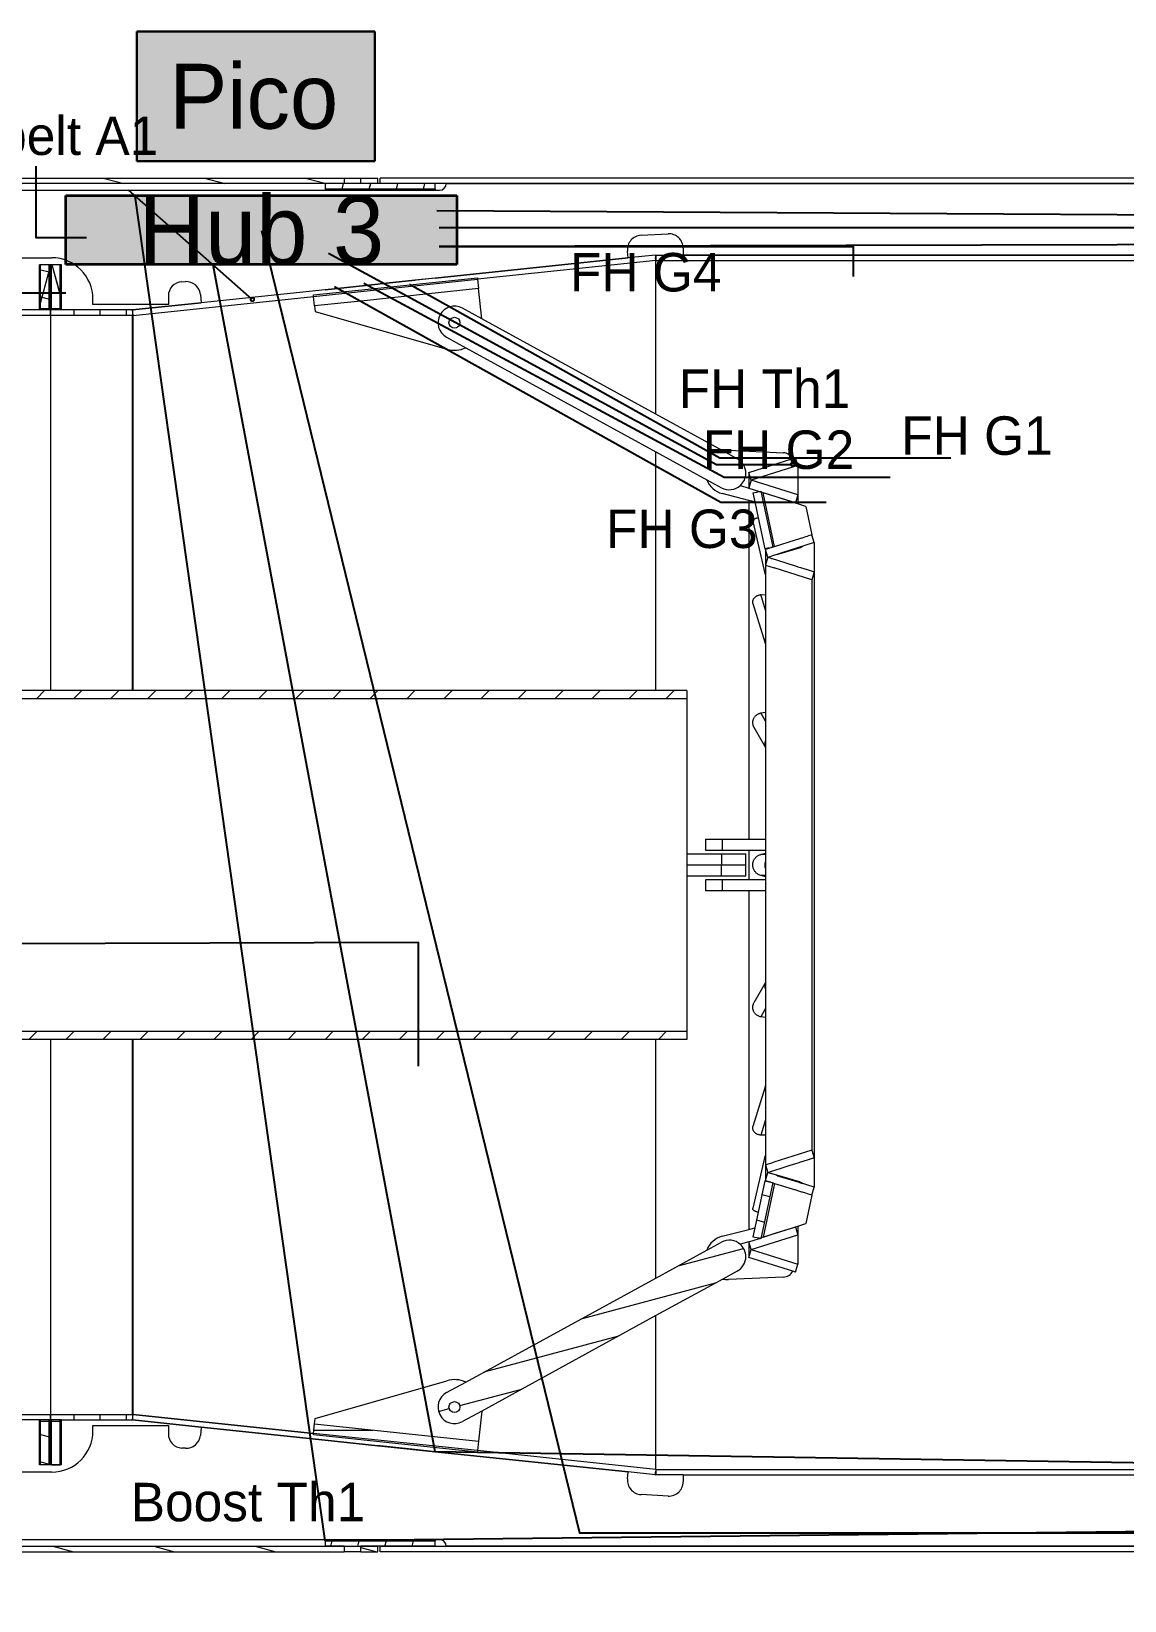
# Model space of a CAD drawing. Header units: millimetres. Extents: x 10 to 2348, y 8 to 1670.
# Drawn here: x 1200.5 to 1399.4, y 303.5 to 589.1 of the extents above; entities that cross this region are included whole.
import ezdxf
from ezdxf.enums import TextEntityAlignment as Align

# ---------------------------------------------------------------- set-up
doc = ezdxf.new("R2010")
doc.units = ezdxf.units.MM
for name, color, linetype, lineweight in [('Computers', 94, 'Continuous', 30), ('Gauge pressure sensore line', 150, 'Continuous', 25), ('Hubs', 240, 'Continuous', 35), ('Thermistors', 40, 'Continuous', 25), ('Thermocouples', 220, 'Continuous', 25), ('wiring', 102, 'Continuous', 30)]:
    doc.layers.add(name, color=color, linetype=linetype, lineweight=lineweight)
doc.layers.add('Geometries', color=7, linetype='Continuous')
pattern_1 = [(75, (1184.4795, 363.148), (-4.60022, 1.23263), [])]
pattern_2 = [(105, (1184.4795, 363.148), (-4.60022, -1.23263), [])]
pattern_3 = [(345, (1184.4795, 363.148), (1.23263, 4.60022), [])]

msp = doc.modelspace()

# ---------------------------------------------------------------- hatches: boundary and pattern name
at = {"layer": 'Geometries', "linetype": 'Continuous', "lineweight": 15}
h = msp.add_hatch(dxfattribs=at)
h.set_pattern_fill('ANSI31', color=256, scale=1.5, angle=300, style=0)
h.set_pattern_definition(pattern_3)
h.paths.add_polyline_path([(1257.45, 312.43), (1190.45, 312.43), (1190.45, 313.43), (1257.45, 313.43)], flags=0)
h.paths.add_polyline_path([(1187.45, 312.43), (1184.35, 312.43), (1184.35, 313.43), (1187.45, 313.43)], flags=0)
h.paths.add_polyline_path([(1263.55, 313.43), (1263.55, 312.43), (1260.45, 312.43), (1260.45, 313.43)], flags=0)
h.paths.add_polyline_path([(1257.45, 561.43), (1190.45, 561.43), (1190.45, 562.43), (1257.45, 562.43)], flags=0)
h.paths.add_polyline_path([(1263.55, 562.43), (1263.55, 561.43), (1260.45, 561.43), (1260.45, 562.43)], flags=0)
h.paths.add_polyline_path([(1187.45, 561.43), (1184.35, 561.43), (1184.35, 562.43), (1187.45, 562.43)], flags=0)
h = msp.add_hatch(dxfattribs=at)
h.set_pattern_fill('ANSI31', color=256, scale=1.5, angle=30, style=0)
h.set_pattern_definition(pattern_1)
h.paths.add_polyline_path([(1273.99, 313.43), (1253.99, 313.43), (1253.99, 314.43), (1273.99, 314.43)], flags=0)
h.paths.add_polyline_path([(1253.99, 561.43), (1273.99, 561.43), (1273.99, 560.43), (1253.99, 560.43)], flags=0)
h = msp.add_hatch(dxfattribs=at)
h.set_pattern_fill('ANSI31', color=256, scale=1.5, angle=300, style=0)
h.set_pattern_definition(pattern_3)
h.paths.add_polyline_path([(1203.99, 546.63), (1203.99, 538.63), (1201.99, 538.63), (1201.99, 546.63)], flags=0)
h.paths.add_polyline_path([(1203.99, 336.23), (1203.99, 328.23), (1201.99, 328.23), (1201.99, 336.23)], flags=0)
h = msp.add_hatch(dxfattribs=at)
h.set_pattern_fill('ANSI31', color=256, scale=1.5, angle=30, style=0)
h.set_pattern_definition(pattern_1)
h.paths.add_polyline_path([(1204.19, 546.63), (1204.19, 538.63), (1202.19, 538.63), (1202.19, 546.63)], flags=0)
h.paths.add_polyline_path([(1204.19, 336.23), (1204.19, 328.23), (1202.19, 328.23), (1202.19, 336.23)], flags=0)
h = msp.add_hatch(dxfattribs=at)
h.set_pattern_fill('ANSI31', color=256, scale=1.5, angle=60, style=0)
h.set_pattern_definition(pattern_2)
h.paths.add_polyline_path([(1205.79, 546.63), (1205.79, 538.63), (1203.79, 538.63), (1203.79, 546.63)], flags=0)
h.paths.add_polyline_path([(1205.79, 336.23), (1205.79, 328.23), (1203.79, 328.23), (1203.79, 336.23)], flags=0)
h = msp.add_hatch(dxfattribs=at)
h.set_pattern_fill('ANSI31', color=256, scale=1.5, angle=60, style=0)
h.set_pattern_definition(pattern_2)
h.paths.add_polyline_path([(1205.99, 546.63), (1205.99, 538.63), (1203.99, 538.63), (1203.99, 546.63)], flags=0)
h.paths.add_polyline_path([(1205.99, 336.23), (1205.99, 328.23), (1203.99, 328.23), (1203.99, 336.23)], flags=0)
h = msp.add_hatch(dxfattribs=at)
h.set_pattern_fill('ANSI31', color=256, scale=1.5, angle=45, style=0)
h.set_pattern_definition([(90, (1184.4795, 363.148), (-4.7625, 3e-16), [])])
h.paths.add_polyline_path([(1218.94, 336.43), (1203.99, 336.43), (1203.99, 337.43), (1218.94, 337.43)], flags=0)
h.paths.add_polyline_path([(1203.99, 538.43), (1218.94, 538.43), (1218.94, 537.43), (1203.99, 537.43)], flags=0)
h = msp.add_hatch(dxfattribs=at)
h.set_pattern_fill('ANSI31', color=256, scale=1.5, style=0)
h.set_pattern_definition([(45, (1184.4795, 363.148), (-3.3676, 3.3676), [])])
h.paths.add_polyline_path([(1319.75, 467.68), (1149.74, 467.68), (1149.74, 469.18), (1319.75, 469.18)], flags=0)
h.paths.add_polyline_path([(1319.75, 405.68), (1149.74, 405.68), (1149.74, 407.18), (1319.75, 407.18)], flags=0)
h = msp.add_hatch(dxfattribs=at)
h.set_pattern_fill('ANSI31', color=256, scale=1.5, angle=300, style=0)
h.set_pattern_definition(pattern_3)
h.paths.add_polyline_path([(1331.74, 369.73), (1333.93, 379.92), (1334.29, 379.85), (1334.66, 379.77), (1335.39, 379.61), (1333.21, 369.41), (1332.91, 369.47), (1332.56, 369.55), (1332.14, 369.64)], flags=0)
h = msp.add_hatch(dxfattribs=at)
h.set_pattern_fill('ANSI31', color=256, scale=1.5, angle=330, style=0)
h.set_pattern_definition([(15, (1184.4795, 363.148), (-1.23263, 4.60022), [])])
h.paths.add_polyline_path([(1277.49, 339.76), (1277.37, 339.75), (1277.26, 339.73), (1277.15, 339.7), (1277.04, 339.65), (1276.94, 339.59), (1276.85, 339.52), (1276.76, 339.44), (1276.69, 339.35), (1276.62, 339.26), (1276.57, 339.15), (1276.53, 339.04), (1276.5, 338.93), (1276.49, 338.82), (1276.49, 338.7), (1276.5, 338.58), (1276.53, 338.47), (1276.57, 338.36), (1276.62, 338.26), (1276.69, 338.16), (1276.76, 338.07), (1276.84, 337.99), (1276.94, 337.92), (1277.04, 337.86), (1277.15, 337.82), (1277.26, 337.78), (1277.37, 337.76), (1277.49, 337.76), (1277.6, 337.76), (1277.72, 337.78), (1277.83, 337.82), (1277.94, 337.86), (1278.04, 337.92), (1278.13, 337.99), (1278.21, 338.07), (1278.29, 338.16), (1278.35, 338.25), (1278.41, 338.36), (1278.45, 338.47), (1278.47, 338.58), (1278.49, 338.7), (1278.49, 338.81), (1278.47, 338.93), (1278.45, 339.04), (1278.41, 339.15), (1278.36, 339.25), (1278.29, 339.35), (1278.22, 339.44), (1278.13, 339.52), (1278.04, 339.59), (1277.94, 339.65), (1277.83, 339.7), (1277.72, 339.73), (1277.61, 339.75), (1277.49, 339.76)], flags=0)
h.paths.add_polyline_path([(1278.93, 336.13), (1278.79, 336.05), (1278.6, 335.97), (1278.41, 335.9), (1278.22, 335.85), (1278.02, 335.8), (1277.82, 335.78), (1277.62, 335.76), (1277.42, 335.76), (1277.22, 335.77), (1277.02, 335.79), (1276.82, 335.83), (1276.63, 335.88), (1276.44, 335.95), (1276.25, 336.02), (1276.07, 336.11), (1275.9, 336.21), (1275.73, 336.33), (1275.57, 336.45), (1275.42, 336.58), (1275.28, 336.73), (1275.15, 336.88), (1275.03, 337.04), (1274.92, 337.21), (1274.82, 337.39), (1274.73, 337.57), (1274.66, 337.76), (1274.6, 337.95), (1274.55, 338.14), (1274.52, 338.34), (1274.5, 338.54), (1274.49, 338.74), (1274.49, 338.94), (1274.51, 339.14), (1274.55, 339.34), (1274.59, 339.54), (1274.65, 339.73), (1274.72, 339.92), (1274.81, 340.1), (1274.9, 340.28), (1275.01, 340.45), (1275.13, 340.61), (1275.26, 340.77), (1275.4, 340.91), (1275.55, 341.05), (1275.71, 341.17), (1275.87, 341.28), (1276.05, 341.39), (1326.04, 368.77), (1326.18, 368.85), (1326.36, 368.93), (1326.55, 369), (1326.75, 369.05), (1326.94, 369.09), (1327.14, 369.12), (1327.34, 369.14), (1327.55, 369.14), (1327.75, 369.13), (1327.95, 369.11), (1328.14, 369.07), (1328.34, 369.02), (1328.53, 368.95), (1328.72, 368.88), (1328.9, 368.79), (1329.07, 368.69), (1329.24, 368.57), (1329.4, 368.45), (1329.55, 368.32), (1329.69, 368.17), (1329.82, 368.02), (1329.94, 367.86), (1330.05, 367.69), (1330.15, 367.51), (1330.23, 367.33), (1330.31, 367.14), (1330.37, 366.95), (1330.42, 366.76), (1330.45, 366.56), (1330.47, 366.36), (1330.48, 366.16), (1330.47, 365.95), (1330.45, 365.75), (1330.42, 365.56), (1330.37, 365.36), (1330.32, 365.17), (1330.24, 364.98), (1330.16, 364.8), (1330.06, 364.62), (1329.96, 364.45), (1329.84, 364.29), (1329.71, 364.13), (1329.57, 363.99), (1329.42, 363.85), (1329.26, 363.73), (1329.09, 363.61), (1328.92, 363.51)], flags=0)
h = msp.add_hatch(dxfattribs=at)
h.set_pattern_fill('ANSI31', color=256, scale=1.5, angle=315, style=0)
h.set_pattern_definition([(0, (1184.4795, 363.148), (0, 4.7625), [])])
h.paths.add_polyline_path([(1252.03, 335.69), (1281.86, 332.56), (1281.66, 330.57), (1251.82, 333.7)], flags=0)

# ---------------------------------------------------------------- linework, layer by layer
at = {"layer": 'Gauge pressure sensore line'}
for points in [[(1201.34, 564.61), (1201.34, 551.63), (1210.57, 551.63)], [(1274.26, 556.52), (1954.71, 552.53), (1954.71, 538.11)], [(1274.73, 553.44), (1650.05, 553.44), (1650.05, 539.61)], [(1274.73, 550), (1350.02, 550), (1350.02, 544.5)], [(1255.68, 542.7), (1325.95, 503.46), (1345.09, 503.46)], [(1261.01, 543.3), (1326.54, 507.99), (1356.73, 507.99)], [(1269.3, 543.1), (1325.75, 511.54), (1367.79, 511.54)], [(1270.95, 400.81), (1270.95, 423.29), (739.22, 421.63), (739.17, 434.36)]]:
    msp.add_lwpolyline(points, dxfattribs=at)
at = {"layer": 'Geometries', "linetype": 'Continuous', "lineweight": 13}
for p, q in [((1190.45, 562.43), (1257.45, 562.43)), ((1257.45, 561.43), (1190.45, 561.43)), ((1193.99, 560.23), (1253.99, 560.23)), ((1253.99, 561.43), (1253.99, 560.43)), ((1257.45, 561.43), (1253.99, 561.43)), ((1273.99, 560.43), (1253.99, 560.43)), ((1253.99, 560.43), (1253.99, 560.23)), ((1253.99, 560.23), (1273.99, 560.23)), ((1257.45, 562.43), (1257.45, 561.43)), ((1260.45, 561.43), (1257.45, 561.43)), ((1260.45, 561.43), (1260.45, 562.43)), ((1260.45, 562.43), (1263.55, 562.43)), ((1263.55, 561.43), (1260.45, 561.43)), ((1263.55, 561.43), (1260.45, 561.43)), ((1263.55, 561.43), (1263.55, 562.43)), ((1263.99, 561.43), (1263.55, 561.43)), ((1909.63, 562.43), (1263.99, 562.43)), ((1263.99, 561.43), (1263.99, 562.43)), ((1273.99, 561.43), (1263.99, 561.43)), ((1909.63, 561.43), (1263.99, 561.43)), ((1273.99, 560.43), (1273.99, 561.43)), ((1273.99, 560.43), (1273.99, 560.23)), ((1273.99, 560.23), (1274.79, 560.23)), ((1275.99, 561.43), (1801.89, 561.43)), ((1311.43, 552.03), (1316.35, 552.29)), ((1309.11, 547.91), (1308.98, 549.16)), ((1314.03, 548.43), (1309.11, 547.91)), ((1314.03, 548.43), (1309.11, 547.91)), ((1314.08, 548.43), (1314.03, 548.43)), ((1314.03, 548.43), (1314.03, 548.43)), ((1314.03, 548.43), (1314.08, 547.93)), ((1314.08, 548.43), (1314.13, 548.43)), ((1314.13, 548.43), (1314.13, 547.43)), ((1314.13, 548.43), (1319.08, 548.43)), ((1314.13, 548.43), (1314.13, 547.43)), ((1319.08, 549.69), (1319.08, 548.43)), ((1412.89, 548.43), (1319.08, 548.43)), ((1319.08, 548.43), (1412.89, 548.43)), ((1193.99, 547.93), (1204.24, 547.93)), ((1202.19, 546.63), (1201.99, 546.63)), ((1201.99, 538.63), (1201.99, 546.63)), ((1202.19, 538.63), (1202.19, 546.63)), ((1203.79, 546.63), (1202.19, 546.63)), ((1203.79, 546.63), (1202.19, 546.63)), ((1203.99, 546.63), (1203.79, 546.63)), ((1203.99, 546.63), (1203.79, 546.63)), ((1203.99, 546.63), (1203.79, 546.63)), ((1203.79, 538.63), (1203.79, 546.63)), ((1204.19, 546.63), (1203.99, 546.63)), ((1204.19, 546.63), (1203.99, 546.63)), ((1203.99, 538.63), (1203.99, 546.63)), ((1204.19, 546.63), (1203.99, 546.63)), ((1203.99, 538.63), (1203.99, 546.63)), ((1205.79, 546.63), (1204.19, 546.63)), ((1205.99, 546.63), (1204.19, 546.63)), ((1204.19, 538.63), (1204.19, 546.63)), ((1205.79, 538.63), (1205.79, 546.63)), ((1205.99, 538.63), (1205.99, 546.63)), ((1309.11, 547.91), (1273.99, 544.22)), ((1309.11, 547.91), (1273.99, 544.22)), ((1273.99, 544.22), (1309.11, 547.91)), ((1314.13, 547.43), (1281.68, 544.02)), ((1314.13, 547.43), (1281.68, 544.02)), ((1314.13, 547.43), (1314.08, 547.93)), ((1314.13, 519.45), (1314.13, 547.43)), ((1314.13, 547.43), (1914.13, 547.43)), ((1314.13, 519.45), (1314.13, 547.43)), ((1314.13, 519.45), (1314.13, 547.43)), ((1227.92, 543.56), (1228.55, 543.59)), ((1251.82, 541.16), (1281.66, 544.3)), ((1251.85, 540.89), (1281.68, 544.02)), ((1251.85, 540.89), (1281.68, 544.02)), ((1273.99, 544.22), (1253.99, 542.12)), ((1263.55, 543.12), (1253.99, 542.12)), ((1253.99, 542.12), (1263.55, 543.12)), ((1263.55, 543.12), (1263.99, 543.17)), ((1263.99, 543.17), (1263.55, 543.12)), ((1263.99, 543.17), (1270.27, 543.83)), ((1270.27, 543.83), (1263.99, 543.17)), ((1273.99, 544.22), (1270.27, 543.83)), ((1273.99, 544.22), (1270.27, 543.83)), ((1281.66, 544.3), (1281.68, 544.02)), ((1281.68, 544.02), (1281.86, 542.31)), ((1211.74, 539.43), (1211.74, 540.43)), ((1219.04, 537.44), (1251.85, 540.89)), ((1219.04, 537.44), (1251.85, 540.89)), ((1225.45, 540.96), (1225.45, 539.43)), ((1231.28, 541.27), (1231.44, 539.75)), ((1253.99, 542.12), (1231.44, 539.75)), ((1253.99, 542.12), (1231.44, 539.75)), ((1253.99, 542.12), (1231.44, 539.75)), ((1251.85, 540.89), (1251.82, 541.16)), ((1252.03, 539.17), (1251.85, 540.89)), ((1261.08, 540.12), (1252.03, 539.17)), ((1272.81, 541.36), (1261.08, 540.12)), ((1281.86, 542.31), (1272.81, 541.36)), ((1282.44, 536.82), (1281.86, 542.31)), ((1203.99, 537.43), (970.35, 537.43)), ((1201.99, 538.43), (1193.99, 538.43)), ((1201.99, 538.43), (1201.99, 538.63)), ((1203.99, 538.63), (1201.99, 538.63)), ((1202.19, 538.43), (1201.99, 538.43)), ((1204.19, 538.63), (1202.19, 538.63)), ((1202.19, 538.43), (1202.19, 538.63)), ((1203.99, 538.43), (1202.19, 538.43)), ((1203.79, 538.43), (1203.79, 538.63)), ((1205.79, 538.63), (1203.79, 538.63)), ((1203.99, 538.43), (1203.99, 538.63)), ((1203.99, 538.43), (1203.99, 538.63)), ((1205.99, 538.63), (1203.99, 538.63)), ((1203.99, 537.43), (1203.99, 538.43)), ((1204.19, 538.43), (1203.99, 538.43)), ((1203.99, 538.43), (1203.99, 537.43)), ((1203.99, 537.43), (1203.99, 469.18)), ((1203.99, 537.43), (1203.99, 469.18)), ((1218.94, 537.43), (1203.99, 537.43)), ((1204.19, 538.43), (1204.19, 538.63)), ((1205.79, 538.43), (1204.19, 538.43)), ((1205.79, 538.43), (1205.79, 538.63)), ((1205.99, 538.43), (1205.79, 538.43)), ((1205.99, 538.43), (1205.99, 538.63)), ((1218.94, 538.43), (1205.99, 538.43)), ((1225.45, 539.43), (1211.74, 539.43)), ((1231.44, 539.75), (1218.94, 538.43)), ((1218.94, 538.43), (1231.44, 539.75)), ((1218.94, 538.43), (1218.94, 537.43)), ((1218.94, 538.43), (1218.94, 537.43)), ((1219.04, 537.44), (1218.94, 538.43)), ((1218.94, 537.43), (1218.94, 469.18)), ((1218.94, 469.18), (1218.94, 537.43)), ((1218.99, 537.43), (1218.94, 537.43)), ((1218.99, 537.43), (1219.04, 537.44)), ((1218.99, 537.43), (1218.99, 469.18)), ((1219.04, 537.44), (1219.04, 537.44)), ((1219.04, 469.18), (1219.04, 537.44)), ((1252.03, 539.17), (1252.13, 538.18)), ((1252.13, 538.18), (1276.11, 531.3)), ((1282.44, 536.82), (1278.93, 538.74)), ((1314.13, 519.45), (1282.44, 536.82)), ((1276.05, 533.48), (1279.56, 531.56)), ((1279.56, 531.56), (1314.13, 512.61)), ((1326.28, 512.8), (1314.13, 519.45)), ((1314.13, 469.18), (1314.13, 512.61)), ((1314.13, 512.61), (1323.4, 507.54)), ((1314.13, 469.18), (1314.13, 512.61)), ((1314.13, 469.18), (1314.13, 512.61)), ((1328.92, 511.35), (1326.28, 512.8)), ((1327.34, 512.89), (1337.33, 512.46)), ((1331.03, 508.86), (1339.01, 511.38)), ((1339.49, 511.53), (1339.01, 511.38)), ((1339.94, 510.1), (1339.49, 511.53)), ((1331.48, 507.43), (1331.03, 508.86)), ((1331.03, 508.86), (1331.03, 506)), ((1339.94, 510.1), (1331.48, 507.43)), ((1339.94, 510.1), (1339.94, 504.76)), ((1323.4, 507.54), (1326.04, 506.09)), ((1329.52, 506.48), (1331.03, 506)), ((1331.48, 507.43), (1331.03, 506)), ((1331.03, 506), (1331.03, 505.95)), ((1331.03, 506), (1332.95, 505.4)), ((1339.94, 504.76), (1331.48, 507.43)), ((1331.03, 503.76), (1326.16, 505.02)), ((1332.09, 503.49), (1331.03, 503.76)), ((1331.03, 503.76), (1331.03, 442.13)), ((1331.74, 505.14), (1332.09, 503.49)), ((1332.09, 503.49), (1332.71, 500.63)), ((1332.95, 505.4), (1333.21, 505.45)), ((1332.95, 505.4), (1333.24, 505.3)), ((1333.21, 505.45), (1335.39, 495.25)), ((1339.49, 503.33), (1333.24, 505.3)), ((1335.72, 495.4), (1333.62, 505.18)), ((1339.49, 503.3), (1339, 503.46)), ((1339.94, 504.76), (1339.49, 503.33)), ((1339.49, 503.33), (1339.49, 503.3)), ((1339.94, 503.15), (1339.49, 503.3)), ((1339.94, 504.76), (1339.94, 503.15)), ((1341.37, 502.68), (1339.94, 503.15)), ((1341.37, 502.68), (1342.48, 497.53)), ((1331.75, 499.92), (1333.93, 490.5)), ((1332.71, 500.63), (1333.93, 494.94)), ((1339.94, 496.73), (1340.69, 496.96)), ((1340.69, 496.96), (1340.76, 496.99)), ((1340.76, 496.99), (1341.4, 497.19)), ((1341.4, 497.19), (1341.71, 497.29)), ((1342.48, 497.53), (1341.71, 497.29)), ((1342.49, 497.53), (1342.48, 497.53)), ((1342.94, 496.1), (1342.49, 497.53)), ((1334.48, 495.06), (1333.93, 494.94)), ((1334.49, 495.01), (1334.03, 494.86)), ((1334.48, 493.43), (1334.03, 494.86)), ((1334.03, 494.86), (1334.03, 492)), ((1334.72, 495.11), (1334.48, 495.06)), ((1334.49, 495.01), (1334.48, 495.06)), ((1334.49, 495.01), (1334.73, 495.08)), ((1335.01, 495.17), (1334.72, 495.11)), ((1334.73, 495.08), (1334.8, 495.11)), ((1335.01, 495.17), (1334.8, 495.11)), ((1335.39, 495.29), (1335.01, 495.17)), ((1342.94, 496.1), (1335.14, 493.64)), ((1335.39, 495.29), (1335.7, 495.39)), ((1335.72, 495.4), (1335.7, 495.39)), ((1335.72, 495.4), (1339.49, 496.59)), ((1335.72, 495.4), (1335.72, 495.4)), ((1339.49, 496.59), (1339.94, 496.73)), ((1339.49, 495), (1339.94, 495.13)), ((1340.23, 495.22), (1339.94, 495.13)), ((1340.78, 495.39), (1340.23, 495.22)), ((1340.25, 495.14), (1340.23, 495.22)), ((1342.94, 496.1), (1342.94, 490.76)), ((1334.48, 493.43), (1334.03, 492)), ((1334.03, 492), (1335.64, 491.49)), ((1334.03, 492), (1334.03, 490.83)), ((1334.48, 493.43), (1335.14, 493.64)), ((1334.48, 493.43), (1334.89, 493.3)), ((1334.89, 493.3), (1335.16, 493.22)), ((1335.16, 493.22), (1335.25, 493.19)), ((1335.25, 493.19), (1337.42, 492.51)), ((1342.49, 489.33), (1335.64, 491.49)), ((1337.42, 492.51), (1338.3, 492.23)), ((1338.3, 492.23), (1339.49, 491.85)), ((1339.49, 491.85), (1339.94, 491.71)), ((1339.94, 491.71), (1340.45, 491.55)), ((1340.45, 491.55), (1341.65, 491.17)), ((1334.03, 490.83), (1334.03, 490.34)), ((1334.03, 490.34), (1334.03, 486.6)), ((1341.65, 491.17), (1342.94, 490.76)), ((1342.94, 490.76), (1342.49, 489.33)), ((1342.49, 489.33), (1342.49, 385.53)), ((1342.94, 490.76), (1342.94, 384.1)), ((1334.03, 483.82), (1333.18, 486.62)), ((1333.18, 486.62), (1334.03, 486.6)), ((1334.03, 486.6), (1334.03, 483.82)), ((1331.78, 485.02), (1333.97, 477.81)), ((1334.03, 483.82), (1334.03, 478.57)), ((1334.03, 478.57), (1334.03, 477.66)), ((1334.03, 477.66), (1334.03, 465.21)), ((1201.99, 469.18), (1193.99, 469.18)), ((1202.19, 469.18), (1201.99, 469.18)), ((1203.79, 469.18), (1202.19, 469.18)), ((1203.99, 469.18), (1203.79, 469.18)), ((1204.19, 469.18), (1203.99, 469.18)), ((1205.79, 469.18), (1204.19, 469.18)), ((1205.99, 469.18), (1205.79, 469.18)), ((1218.94, 469.18), (1205.99, 469.18)), ((1218.99, 469.18), (1218.94, 469.18)), ((1219.04, 469.18), (1218.99, 469.18)), ((1253.99, 469.18), (1219.04, 469.18)), ((1263.55, 469.18), (1253.99, 469.18)), ((1263.99, 469.18), (1263.55, 469.18)), ((1273.99, 469.18), (1263.99, 469.18)), ((1314.13, 469.18), (1273.99, 469.18)), ((1319.75, 469.18), (1314.13, 469.18)), ((1319.75, 469.18), (1319.75, 467.68)), ((1319.75, 467.68), (1149.74, 467.68)), ((1319.75, 467.68), (1319.75, 439.43)), ((1333.18, 465.09), (1334.03, 465.21)), ((1334.03, 463.57), (1333.18, 465.09)), ((1334.03, 465.21), (1334.03, 463.57)), ((1334.03, 463.57), (1334.03, 460.04)), ((1331.96, 462.51), (1334.03, 458.81)), ((1334.03, 460.04), (1334.03, 458.86)), ((1334.03, 458.86), (1334.03, 458.81)), ((1334.03, 458.81), (1334.03, 442.13)), ((1323.16, 442.13), (1323.16, 440.13)), ((1323.16, 442.13), (1326.16, 442.13)), ((1323.16, 440.13), (1326.16, 440.13)), ((1326.16, 442.13), (1326.16, 440.13)), ((1326.16, 442.13), (1331.03, 442.13)), ((1326.16, 440.13), (1331.03, 440.13)), ((1331.03, 442.13), (1334.03, 442.13)), ((1331.03, 440.13), (1334.03, 440.13)), ((1331.03, 440.13), (1331.03, 434.73)), ((1334.03, 442.13), (1334.03, 440.13)), ((1334.03, 440.13), (1334.03, 439.58)), ((1319.75, 439.43), (1326.04, 439.43)), ((1319.75, 439.43), (1319.75, 437.43)), ((1319.75, 437.43), (1319.75, 435.43)), ((1319.75, 437.43), (1326.04, 437.43)), ((1319.75, 437.43), (1326.04, 437.43)), ((1326.04, 439.43), (1330.48, 439.43)), ((1326.04, 439.43), (1326.04, 437.43)), ((1326.04, 435.43), (1326.04, 437.43)), ((1326.04, 437.43), (1330.48, 437.43)), ((1326.04, 437.43), (1330.48, 437.43)), ((1330.48, 437.43), (1330.48, 439.43)), ((1330.48, 435.43), (1330.48, 437.43)), ((1333.18, 439.34), (1334.03, 439.58)), ((1334.03, 439.34), (1333.18, 439.34)), ((1334.03, 439.58), (1334.03, 439.34)), ((1334.03, 439.34), (1334.03, 438.07)), ((1334.03, 438.07), (1334.03, 436.79)), ((1319.75, 435.43), (1319.75, 407.18)), ((1319.75, 435.43), (1326.04, 435.43)), ((1323.16, 434.73), (1323.16, 432.73)), ((1326.16, 434.73), (1323.16, 434.73)), ((1326.04, 435.43), (1330.48, 435.43)), ((1326.16, 434.73), (1326.16, 432.73)), ((1331.03, 434.73), (1326.16, 434.73)), ((1334.03, 434.73), (1331.03, 434.73)), ((1334.03, 435.52), (1333.18, 435.52)), ((1334.03, 435.28), (1333.18, 435.52)), ((1334.03, 436.79), (1334.03, 435.52)), ((1334.03, 435.52), (1334.03, 435.28)), ((1334.03, 435.28), (1334.03, 434.73)), ((1334.03, 434.73), (1334.03, 432.73)), ((1326.16, 432.73), (1323.16, 432.73)), ((1331.03, 432.73), (1326.16, 432.73)), ((1331.03, 432.73), (1331.03, 371.1)), ((1334.03, 432.73), (1331.03, 432.73)), ((1334.03, 432.73), (1334.03, 416.05)), ((1334.03, 416.05), (1331.96, 412.35)), ((1334.03, 416.05), (1334.03, 416.01)), ((1334.03, 416.01), (1334.03, 414.82)), ((1334.03, 414.82), (1334.03, 411.29)), ((1334.03, 411.29), (1333.18, 409.78)), ((1334.03, 411.29), (1334.03, 409.66)), ((1334.03, 409.66), (1333.18, 409.78)), ((1334.03, 409.66), (1334.03, 397.2)), ((1149.74, 407.18), (1319.75, 407.18)), ((1201.99, 405.68), (1193.99, 405.68)), ((1202.19, 405.68), (1201.99, 405.68)), ((1203.79, 405.68), (1202.19, 405.68)), ((1203.99, 405.68), (1203.79, 405.68)), ((1204.19, 405.68), (1203.99, 405.68)), ((1203.99, 405.68), (1203.99, 337.43)), ((1203.99, 405.68), (1203.99, 337.43)), ((1205.79, 405.68), (1204.19, 405.68)), ((1205.99, 405.68), (1205.79, 405.68)), ((1218.94, 405.68), (1205.99, 405.68)), ((1218.94, 405.68), (1218.94, 337.43)), ((1218.94, 337.43), (1218.94, 405.68)), ((1218.99, 405.68), (1218.94, 405.68)), ((1219.04, 405.68), (1218.99, 405.68)), ((1218.99, 405.68), (1218.99, 337.43)), ((1253.99, 405.68), (1219.04, 405.68)), ((1219.04, 337.43), (1219.04, 405.68)), ((1263.55, 405.68), (1253.99, 405.68)), ((1263.99, 405.68), (1263.55, 405.68)), ((1273.99, 405.68), (1263.99, 405.68)), ((1314.13, 405.68), (1273.99, 405.68)), ((1314.13, 362.25), (1314.13, 405.68)), ((1314.13, 362.25), (1314.13, 405.68)), ((1314.13, 362.25), (1314.13, 405.68)), ((1319.75, 405.68), (1314.13, 405.68)), ((1319.75, 407.18), (1319.75, 405.68)), ((1333.97, 397.05), (1331.78, 389.85)), ((1334.03, 397.2), (1334.03, 396.3)), ((1334.03, 396.3), (1334.03, 391.04)), ((1334.03, 391.04), (1333.18, 388.24)), ((1334.03, 391.04), (1334.03, 388.26)), ((1334.03, 388.26), (1333.18, 388.24)), ((1334.03, 388.26), (1334.03, 384.52)), ((1333.93, 384.37), (1331.75, 374.95)), ((1334.03, 384.52), (1334.03, 384.03)), ((1334.03, 384.03), (1334.03, 382.86)), ((1334.03, 382.86), (1335.55, 383.34)), ((1334.03, 382.86), (1334.48, 381.43)), ((1334.03, 382.86), (1334.03, 380)), ((1342.49, 385.53), (1335.55, 383.34)), ((1339.49, 383.01), (1338.3, 382.64)), ((1339.94, 383.15), (1339.49, 383.01)), ((1340.45, 383.31), (1339.94, 383.15)), ((1341.65, 383.69), (1340.45, 383.31)), ((1342.94, 384.1), (1341.65, 383.69)), ((1342.49, 385.53), (1342.94, 384.1)), ((1342.94, 384.1), (1342.94, 378.76)), ((1333.93, 379.92), (1332.71, 374.24)), ((1333.93, 379.92), (1334.48, 379.81)), ((1334.03, 380), (1334.48, 381.43)), ((1334.03, 380), (1334.49, 379.86)), ((1334.48, 381.43), (1334.89, 381.56)), ((1334.48, 381.43), (1335.07, 381.25)), ((1334.49, 379.86), (1334.48, 379.81)), ((1334.49, 379.86), (1334.73, 379.78)), ((1335.16, 381.65), (1334.89, 381.56)), ((1342.94, 378.76), (1335.07, 381.25)), ((1337.42, 382.36), (1335.16, 381.65)), ((1338.3, 382.64), (1337.42, 382.36)), ((1339.49, 379.87), (1339.94, 379.73)), ((1335.39, 379.61), (1333.21, 369.41)), ((1335.72, 379.47), (1333.62, 369.68)), ((1334.48, 379.81), (1334.72, 379.75)), ((1334.72, 379.75), (1335.01, 379.69)), ((1335.01, 379.69), (1334.73, 379.78)), ((1335.01, 379.69), (1335.39, 379.57)), ((1335.01, 379.69), (1335.39, 379.61)), ((1335.39, 379.57), (1335.7, 379.47)), ((1335.72, 379.47), (1335.7, 379.47)), ((1335.72, 379.47), (1339.49, 378.28)), ((1339.94, 378.14), (1339.49, 378.28)), ((1340.23, 379.64), (1339.94, 379.73)), ((1340.69, 377.9), (1339.94, 378.14)), ((1340.25, 379.73), (1340.23, 379.64)), ((1340.23, 379.64), (1340.78, 379.47)), ((1340.76, 377.88), (1340.69, 377.9)), ((1341.4, 377.68), (1340.76, 377.88)), ((1342.48, 377.34), (1341.37, 372.18)), ((1341.71, 377.58), (1341.4, 377.68)), ((1342.48, 377.34), (1341.71, 377.58)), ((1342.49, 377.33), (1342.48, 377.34)), ((1342.49, 377.33), (1342.94, 378.76)), ((1332.71, 374.24), (1332.09, 371.38)), ((1331.03, 371.1), (1332.09, 371.38)), ((1332.09, 371.38), (1331.74, 369.73)), ((1339.49, 371.53), (1333.24, 369.56)), ((1339, 371.41), (1339.49, 371.57)), ((1339.49, 371.57), (1339.94, 371.71)), ((1339.49, 371.57), (1339.49, 371.53)), ((1339.49, 371.53), (1339.94, 370.1)), ((1339.94, 371.71), (1341.37, 372.18)), ((1339.94, 371.71), (1339.94, 370.1)), ((1323.4, 367.33), (1326.04, 368.77)), ((1326.16, 369.84), (1331.03, 371.1)), ((1331.03, 368.86), (1329.52, 368.39)), ((1331.03, 368.86), (1332.95, 369.47)), ((1331.03, 368.92), (1331.03, 368.86)), ((1331.48, 367.43), (1331.03, 368.86)), ((1331.03, 368.86), (1331.03, 366)), ((1331.48, 367.43), (1339.94, 370.1)), ((1333.24, 369.56), (1332.95, 369.47)), ((1333.21, 369.41), (1332.95, 369.47)), ((1339.94, 370.1), (1339.94, 364.76)), ((1314.13, 362.25), (1323.4, 367.33)), ((1331.03, 366), (1331.48, 367.43)), ((1339.01, 363.48), (1331.03, 366)), ((1331.48, 367.43), (1339.94, 364.76)), ((1328.92, 363.51), (1326.28, 362.07)), ((1339.49, 363.33), (1339.01, 363.48)), ((1339.49, 363.33), (1339.94, 364.76)), ((1279.56, 343.31), (1314.13, 362.25)), ((1326.28, 362.07), (1314.13, 355.41)), ((1337.33, 362.41), (1327.34, 361.97)), ((1314.13, 355.41), (1282.44, 338.05)), ((1314.13, 327.43), (1314.13, 355.41)), ((1314.13, 327.43), (1314.13, 355.41)), ((1314.13, 327.43), (1314.13, 355.41)), ((1252.13, 336.69), (1276.11, 343.56)), ((1276.05, 341.39), (1279.56, 343.31)), ((970.35, 337.43), (1203.99, 337.43)), ((1203.99, 337.43), (1203.99, 336.43)), ((1203.99, 336.43), (1203.99, 337.43)), ((1203.99, 337.43), (1218.94, 337.43)), ((1218.94, 337.43), (1218.94, 336.43)), ((1218.94, 337.43), (1218.99, 337.43)), ((1218.94, 337.43), (1218.94, 336.43)), ((1218.94, 336.43), (1219.04, 337.43)), ((1218.99, 337.43), (1219.04, 337.43)), ((1219.04, 337.43), (1251.85, 333.98)), ((1251.85, 333.98), (1219.04, 337.43)), ((1219.04, 337.43), (1219.04, 337.43)), ((1282.44, 338.05), (1278.93, 336.13)), ((1282.44, 338.05), (1281.86, 332.56)), ((1201.99, 336.43), (1193.99, 336.43)), ((1201.99, 336.23), (1201.99, 336.43)), ((1203.79, 336.43), (1201.99, 336.43)), ((1201.99, 336.23), (1203.99, 336.23)), ((1201.99, 328.23), (1201.99, 336.23)), ((1202.19, 336.23), (1202.19, 336.43)), ((1202.19, 328.23), (1202.19, 336.23)), ((1202.19, 336.23), (1204.19, 336.23)), ((1203.79, 336.23), (1203.79, 336.43)), ((1203.79, 336.43), (1203.99, 336.43)), ((1203.79, 336.23), (1205.79, 336.23)), ((1203.79, 328.23), (1203.79, 336.23)), ((1204.19, 336.43), (1203.99, 336.43)), ((1203.99, 336.23), (1203.99, 336.43)), ((1203.99, 336.23), (1203.99, 336.43)), ((1203.99, 328.23), (1203.99, 336.23)), ((1203.99, 336.23), (1205.99, 336.23)), ((1203.99, 328.23), (1203.99, 336.23)), ((1205.79, 336.43), (1204.19, 336.43)), ((1204.19, 336.23), (1204.19, 336.43)), ((1204.19, 328.23), (1204.19, 336.23)), ((1205.79, 336.23), (1205.79, 336.43)), ((1205.99, 336.43), (1205.79, 336.43)), ((1205.79, 328.23), (1205.79, 336.23)), ((1205.99, 336.23), (1205.99, 336.43)), ((1205.99, 336.43), (1218.94, 336.43)), ((1205.99, 328.23), (1205.99, 336.23)), ((1211.74, 334.43), (1211.74, 335.43)), ((1211.74, 335.43), (1225.45, 335.43)), ((1231.44, 335.12), (1218.94, 336.43)), ((1218.94, 336.43), (1231.44, 335.12)), ((1225.45, 335.43), (1225.45, 333.9)), ((1231.44, 335.12), (1231.28, 333.59)), ((1231.44, 335.12), (1253.99, 332.75)), ((1253.99, 332.75), (1231.44, 335.12)), ((1253.99, 332.75), (1231.44, 335.12)), ((1251.85, 333.98), (1252.03, 335.69)), ((1252.03, 335.69), (1252.13, 336.69)), ((1252.03, 335.69), (1281.86, 332.56)), ((1228.55, 331.27), (1227.92, 331.3)), ((1251.82, 333.7), (1251.85, 333.98)), ((1281.66, 330.57), (1251.82, 333.7)), ((1281.68, 330.84), (1251.85, 333.98)), ((1281.68, 330.84), (1251.85, 333.98)), ((1263.55, 331.74), (1253.99, 332.75)), ((1253.99, 332.75), (1263.55, 331.74)), ((1253.99, 332.75), (1273.99, 330.65)), ((1263.99, 331.7), (1263.55, 331.74)), ((1263.99, 331.7), (1263.55, 331.74)), ((1270.27, 331.04), (1263.99, 331.7)), ((1270.27, 331.04), (1263.99, 331.7)), ((1281.86, 332.56), (1281.68, 330.84)), ((1273.99, 330.65), (1270.27, 331.04)), ((1273.99, 330.65), (1270.27, 331.04)), ((1273.99, 330.65), (1309.11, 326.95)), ((1309.11, 326.95), (1273.99, 330.65)), ((1273.99, 330.65), (1309.11, 326.95)), ((1281.68, 330.84), (1281.66, 330.57)), ((1314.13, 327.43), (1281.68, 330.84)), ((1314.13, 327.43), (1281.68, 330.84)), ((1204.24, 326.93), (1193.99, 326.93)), ((1202.19, 328.23), (1201.99, 328.23)), ((1203.79, 328.23), (1202.19, 328.23)), ((1203.79, 328.23), (1202.19, 328.23)), ((1203.99, 328.23), (1203.79, 328.23)), ((1203.99, 328.23), (1203.79, 328.23)), ((1203.99, 328.23), (1203.79, 328.23)), ((1204.19, 328.23), (1203.99, 328.23)), ((1204.19, 328.23), (1203.99, 328.23)), ((1204.19, 328.23), (1203.99, 328.23)), ((1204.19, 328.23), (1205.79, 328.23)), ((1205.79, 328.23), (1204.19, 328.23)), ((1205.99, 328.23), (1205.79, 328.23)), ((1308.98, 325.7), (1309.11, 326.95)), ((1314.03, 326.44), (1309.11, 326.95)), ((1314.03, 326.44), (1309.11, 326.95)), ((1314.03, 326.44), (1314.08, 326.93)), ((1314.08, 326.43), (1314.03, 326.44)), ((1314.03, 326.44), (1314.03, 326.44)), ((1314.13, 327.43), (1314.08, 326.93)), ((1314.08, 326.43), (1314.13, 326.43)), ((1314.13, 327.43), (1314.13, 326.43)), ((1314.13, 327.43), (1314.13, 326.43)), ((1314.13, 327.43), (1914.13, 327.43)), ((1319.08, 326.43), (1314.13, 326.43)), ((1319.08, 326.43), (1319.08, 325.17)), ((1319.08, 326.43), (1412.89, 326.43)), ((1319.08, 326.43), (1412.89, 326.43)), ((1316.35, 322.58), (1311.43, 322.83)), ((1253.99, 314.63), (1193.99, 314.63)), ((1273.99, 314.63), (1253.99, 314.63)), ((1253.99, 314.63), (1253.99, 314.43)), ((1253.99, 314.43), (1253.99, 313.43)), ((1253.99, 314.43), (1273.99, 314.43)), ((1274.79, 314.63), (1273.99, 314.63)), ((1273.99, 314.63), (1273.99, 314.43)), ((1273.99, 313.43), (1273.99, 314.43)), ((1190.45, 313.43), (1257.45, 313.43)), ((1190.45, 312.43), (1257.45, 312.43)), ((1257.45, 313.43), (1253.99, 313.43)), ((1257.45, 313.43), (1260.45, 313.43)), ((1257.45, 313.43), (1257.45, 312.43)), ((1260.45, 312.43), (1260.45, 313.43)), ((1260.45, 313.43), (1263.55, 313.43)), ((1263.55, 313.43), (1260.45, 313.43)), ((1260.45, 312.43), (1263.55, 312.43)), ((1263.99, 313.43), (1263.55, 313.43)), ((1263.55, 312.43), (1263.55, 313.43)), ((1263.99, 312.43), (1263.99, 313.43)), ((1263.99, 313.43), (1275.99, 313.43)), ((1273.99, 313.43), (1263.99, 313.43)), ((1548.18, 312.43), (1263.99, 312.43)), ((1275.99, 313.43), (1801.89, 313.43)), ((1801.89, 313.43), (1275.99, 313.43))]:
    msp.add_line(p, q, dxfattribs=at)
at = {"layer": 'Geometries', "linetype": 'Continuous', "lineweight": 13, "flags": 128}
for points in [[(1331.74, 505.14), (1332.1, 505.22), (1332.48, 505.3), (1332.85, 505.38), (1332.95, 505.4)], [(1339, 503.46), (1338.79, 503.52), (1336.21, 504.36), (1333.62, 505.18)], [(1331.75, 499.92), (1331.74, 499.94), (1331.74, 499.98), (1331.74, 500.03), (1331.75, 500.07), (1331.77, 500.11), (1331.79, 500.15), (1331.81, 500.19), (1331.85, 500.24), (1331.89, 500.28), (1331.93, 500.32), (1331.98, 500.35), (1332.04, 500.39), (1332.1, 500.43), (1332.17, 500.46), (1332.24, 500.49), (1332.32, 500.52), (1332.4, 500.55), (1332.48, 500.58), (1332.57, 500.6), (1332.66, 500.62), (1332.71, 500.63)], [(1335.39, 495.25), (1335.03, 495.18), (1335.01, 495.17)], [(1336.13, 493.91), (1338.19, 494.52), (1340.25, 495.14)], [(1336.67, 494.12), (1336.48, 494.05), (1336.31, 493.98), (1336.13, 493.91)], [(1339.49, 495), (1338.72, 494.76), (1336.67, 494.12)], [(1340.25, 495.14), (1340.43, 495.23), (1340.6, 495.31), (1340.78, 495.39)], [(1334.03, 490.83), (1334, 490.78), (1333.97, 490.73), (1333.94, 490.67), (1333.93, 490.62), (1333.93, 490.56), (1333.93, 490.51), (1333.93, 490.5)], [(1333.93, 490.5), (1333.94, 490.46), (1333.96, 490.42), (1333.99, 490.38), (1334.03, 490.34)], [(1331.78, 485.02), (1331.77, 485.07), (1331.75, 485.15), (1331.74, 485.23), (1331.74, 485.3), (1331.74, 485.38), (1331.75, 485.46), (1331.77, 485.54), (1331.79, 485.62), (1331.81, 485.69), (1331.85, 485.77), (1331.89, 485.84), (1331.93, 485.92), (1331.98, 485.98), (1332.04, 486.05), (1332.1, 486.12), (1332.17, 486.18), (1332.24, 486.24), (1332.32, 486.3), (1332.4, 486.35), (1332.48, 486.4), (1332.57, 486.44), (1332.66, 486.48), (1332.76, 486.52), (1332.86, 486.55), (1332.94, 486.58), (1333.02, 486.59), (1333.1, 486.61), (1333.18, 486.62)], [(1334.03, 478.57), (1334.02, 478.56), (1333.99, 478.47), (1333.97, 478.39), (1333.95, 478.31), (1333.93, 478.23), (1333.93, 478.15), (1333.93, 478.07), (1333.93, 477.99), (1333.94, 477.91), (1333.96, 477.84), (1333.97, 477.81)], [(1333.97, 477.81), (1333.98, 477.77), (1334.01, 477.69), (1334.03, 477.66)], [(1331.96, 462.51), (1331.94, 462.54), (1331.89, 462.64), (1331.85, 462.73), (1331.82, 462.83), (1331.79, 462.93), (1331.77, 463.03), (1331.75, 463.13), (1331.74, 463.23), (1331.74, 463.34), (1331.74, 463.44), (1331.75, 463.55), (1331.77, 463.65), (1331.79, 463.74), (1331.81, 463.84), (1331.85, 463.94), (1331.89, 464.04), (1331.93, 464.13), (1331.98, 464.22), (1332.04, 464.31), (1332.1, 464.39), (1332.17, 464.48), (1332.24, 464.56), (1332.32, 464.63), (1332.4, 464.7), (1332.48, 464.77), (1332.57, 464.83), (1332.66, 464.88), (1332.76, 464.93), (1332.86, 464.98), (1332.94, 465.01), (1333.02, 465.04), (1333.1, 465.06), (1333.18, 465.09)], [(1334.03, 460.04), (1334.02, 460.03), (1333.99, 459.92), (1333.97, 459.82), (1333.95, 459.72), (1333.93, 459.61), (1333.93, 459.51), (1333.93, 459.4), (1333.93, 459.3), (1333.94, 459.2), (1333.96, 459.1), (1333.98, 459), (1334.01, 458.9), (1334.03, 458.86)], [(1331.8, 436.93), (1331.79, 436.99), (1331.76, 437.12), (1331.75, 437.25), (1331.74, 437.39), (1331.74, 437.52), (1331.75, 437.65), (1331.77, 437.78), (1331.8, 437.91), (1331.84, 438.04), (1331.88, 438.16), (1331.93, 438.29), (1332, 438.4), (1332.07, 438.52), (1332.14, 438.63), (1332.23, 438.73), (1332.32, 438.83), (1332.41, 438.92), (1332.52, 439), (1332.63, 439.08), (1332.74, 439.15), (1332.86, 439.21), (1332.96, 439.26), (1333.07, 439.3), (1333.18, 439.34)], [(1334.03, 438.07), (1334, 437.97), (1333.97, 437.84), (1333.94, 437.71), (1333.93, 437.57), (1333.93, 437.44), (1333.93, 437.3), (1333.94, 437.17), (1333.96, 437.03), (1333.99, 436.9), (1334.03, 436.79)], [(1333.18, 435.52), (1333.04, 435.57), (1332.89, 435.63), (1332.75, 435.71), (1332.62, 435.79), (1332.5, 435.88), (1332.39, 435.96), (1332.3, 436.06), (1332.21, 436.16), (1332.12, 436.26), (1332.05, 436.38), (1331.98, 436.49), (1331.92, 436.61), (1331.87, 436.73), (1331.82, 436.86), (1331.8, 436.93)], [(1334.03, 416.01), (1334, 415.91), (1333.97, 415.8), (1333.94, 415.68), (1333.93, 415.55), (1333.93, 415.43), (1333.93, 415.3), (1333.94, 415.18), (1333.96, 415.05), (1333.99, 414.93), (1334.03, 414.82)], [(1333.18, 409.78), (1333.06, 409.81), (1332.94, 409.85), (1332.83, 409.9), (1332.71, 409.95), (1332.6, 410.01), (1332.5, 410.09), (1332.41, 410.15), (1332.33, 410.22), (1332.25, 410.29), (1332.18, 410.37), (1332.11, 410.46), (1332.05, 410.54), (1331.99, 410.63), (1331.94, 410.72), (1331.89, 410.81), (1331.85, 410.91), (1331.82, 411.01), (1331.79, 411.11), (1331.77, 411.21), (1331.75, 411.31), (1331.74, 411.41), (1331.74, 411.52), (1331.74, 411.62), (1331.75, 411.72), (1331.77, 411.82), (1331.79, 411.92), (1331.81, 412.02), (1331.85, 412.12), (1331.89, 412.21), (1331.93, 412.31), (1331.96, 412.35)], [(1333.97, 397.05), (1333.97, 397.05), (1333.95, 396.97), (1333.93, 396.9), (1333.93, 396.82), (1333.93, 396.74), (1333.93, 396.66), (1333.94, 396.58), (1333.96, 396.5), (1333.98, 396.42), (1334.01, 396.34), (1334.03, 396.3)], [(1334.03, 397.2), (1334.02, 397.19), (1333.99, 397.12), (1333.97, 397.05)], [(1333.18, 388.24), (1333.06, 388.26), (1332.94, 388.29), (1332.83, 388.32), (1332.71, 388.36), (1332.6, 388.4), (1332.5, 388.46), (1332.41, 388.5), (1332.33, 388.56), (1332.25, 388.61), (1332.18, 388.67), (1332.11, 388.74), (1332.05, 388.8), (1331.99, 388.87), (1331.94, 388.94), (1331.89, 389.01), (1331.85, 389.09), (1331.82, 389.16), (1331.79, 389.24), (1331.77, 389.32), (1331.75, 389.4), (1331.74, 389.47), (1331.74, 389.55), (1331.74, 389.63), (1331.75, 389.71), (1331.77, 389.79), (1331.78, 389.85)], [(1334.03, 384.52), (1334.02, 384.52), (1333.99, 384.48), (1333.97, 384.45), (1333.95, 384.41), (1333.93, 384.37), (1333.93, 384.37)], [(1333.93, 384.37), (1333.93, 384.33), (1333.93, 384.29), (1333.93, 384.24), (1333.94, 384.2), (1333.96, 384.15), (1333.98, 384.1), (1334.01, 384.06), (1334.03, 384.03)], [(1340.25, 379.73), (1338.19, 380.34), (1336.13, 380.96)], [(1336.13, 380.96), (1336.31, 380.88), (1336.48, 380.81), (1336.67, 380.74)], [(1336.67, 380.74), (1338.72, 380.11), (1339.49, 379.87)], [(1340.78, 379.47), (1340.6, 379.55), (1340.43, 379.64), (1340.25, 379.73)], [(1332.71, 374.24), (1332.6, 374.26), (1332.5, 374.28), (1332.41, 374.31), (1332.33, 374.34), (1332.25, 374.37), (1332.18, 374.4), (1332.11, 374.43), (1332.05, 374.47), (1331.99, 374.51), (1331.94, 374.54), (1331.89, 374.58), (1331.85, 374.62), (1331.82, 374.67), (1331.79, 374.71), (1331.77, 374.75), (1331.75, 374.79), (1331.74, 374.83), (1331.74, 374.88), (1331.74, 374.92), (1331.75, 374.95)], [(1333.62, 369.68), (1336.21, 370.51), (1338.79, 371.34), (1339, 371.41)], [(1332.95, 369.47), (1332.89, 369.48), (1332.56, 369.55), (1332.14, 369.64), (1331.74, 369.73)]]:
    msp.add_lwpolyline(points, dxfattribs=at)
at = {"layer": 'Geometries', "linetype": 'Continuous', "lineweight": 13}
for centre in [(1277.49, 536.11), (1277.49, 338.76)]:
    msp.add_circle(centre, 1, dxfattribs=at)
for centre, radius, start, end in [((1258.95, 687.43), 125, 269.313, 270.687), ((1274.79, 561.43), 1.2, 270, 0), ((1311.56, 549.43), 2.6, 93, 186), ((1316.48, 549.69), 2.6, 0, 93), ((1204.24, 540.43), 7.5, 0, 90), ((1228.05, 540.96), 2.6, 93, 180), ((1228.69, 541), 2.6, 6, 93), ((1277.49, 536.11), 3, 61.285, 241.285), ((1277.49, 536.11), 5, 254, 294.4151), ((1327.16, 508.9), 4, 87.5, 102.6946), ((1327.48, 508.72), 3, 359.3758, 61.285), ((1337.24, 510.46), 2, 27.5, 87.5), ((1327.48, 508.72), 3, 311.9123, 359.3758), ((1327.16, 508.9), 4, 199.8754, 255.5), ((1327.48, 508.72), 3, 241.285, 311.9123), ((1329.82, 507.43), 1, 250.492, 252.5), ((1327.16, 365.97), 4, 104.5, 160.1246), ((1327.48, 366.14), 3, 48.0877, 118.715), ((1327.48, 366.14), 3, 298.715, 0.6242), ((1329.82, 367.43), 1, 107.5, 109.508), ((1327.48, 366.14), 3, 0.6242, 48.0877), ((1337.24, 364.41), 2, 272.5, 332.5), ((1327.16, 365.97), 4, 257.3054, 272.5), ((1277.49, 338.76), 5, 65.5849, 106), ((1277.49, 338.76), 3, 118.715, 298.715), ((1204.24, 334.43), 7.5, 270, 0), ((1228.05, 333.9), 2.6, 180, 267), ((1228.69, 333.87), 2.6, 267, 354), ((1311.56, 325.43), 2.6, 174, 267), ((1316.48, 325.17), 2.6, 267, 0), ((1274.79, 313.43), 1.2, 0, 90), ((1258.95, 187.44), 125, 89.313, 90.687)]:
    msp.add_arc(centre, radius, start, end, dxfattribs=at)
at = {"layer": 'Thermistors'}
for points in [[(1240.7, 540.33), (1218.23, 560.23)], [(1242.37, 552.89), (1300.24, 315.85), (1991.19, 315.85), (2035.19, 303.54), (2202.25, 303.54)], [(1338.94, 510.22), (1325.13, 510.22), (1254.58, 548.7)], [(1620.03, 548.49), (1620.03, 550.83), (1274.73, 550)]]:
    msp.add_lwpolyline(points, dxfattribs=at)
at = {"layer": 'Thermistors', "const_width": 0.343}
for points in [[(1240.41, 540.36, 1), (1241.06, 540.36, 1)], [(1338.67, 510.36, 1), (1339.32, 510.36, 1)]]:
    msp.add_lwpolyline(points, format="xyb", close=True, dxfattribs=at)
at = {"layer": 'Thermocouples'}
for points in [[(1857.67, 443.08), (1857.67, 321.21), (1253.99, 314.43), (1219.44, 559.15)], [(1712.25, 391.75), (1712.25, 323.73), (1273.99, 330.65), (1233.59, 546.63)]]:
    msp.add_lwpolyline(points, dxfattribs=at)
at = {"layer": 'wiring'}
msp.add_lwpolyline([(1206.81, 541.54), (940.42, 541.23), (867.56, 464.44)], dxfattribs=at)

# ---------------------------------------------------------------- texts
at = {"layer": 'Computers', "insert": (1225.63, 583.23), "char_height": 11.806, "attachment_point": 1, "bg_fill": 17, "box_fill_scale": 1.5, "bg_fill_color": 255, "bg_fill_transparency": 0}
msp.add_mtext_dynamic_manual_height_columns('Pico', width=31.4908, gutter_width=86.2, heights=[0], dxfattribs=at)
at = {"layer": 'Gauge pressure sensore line'}
for s, p in [('out belt A1', (1201.25, 564.54)), ('FH G1', (1372.52, 509.97)), ('FH G2', (1336.41, 507.4)), ('FH G3', (1318.84, 493.01))]:
    msp.add_text(s, height=7, dxfattribs=at).set_placement(p, align=Align.BOTTOM_CENTER)
msp.add_text('FH G4', height=7, dxfattribs=at).set_placement((1312.29, 548.8), align=Align.TOP_CENTER)
at = {"layer": 'Hubs', "insert": (1242.37, 552.89), "char_height": 12.5222, "attachment_point": 5, "bg_fill": 17, "box_fill_scale": 1, "bg_fill_color": 7, "bg_fill_transparency": 0}
msp.add_mtext_dynamic_manual_height_columns('\\pxqc;Hub 3', width=71.1332, gutter_width=275.56, heights=[22.56], dxfattribs=at)
at = {"layer": 'Thermistors'}
for s, p in [('FH Th1', (1333.88, 518.51)), ('Boost Th1', (1239.93, 315.88))]:
    msp.add_text(s, height=7, dxfattribs=at).set_placement(p, align=Align.BOTTOM_CENTER)

doc.saveas('drawing.dxf')
